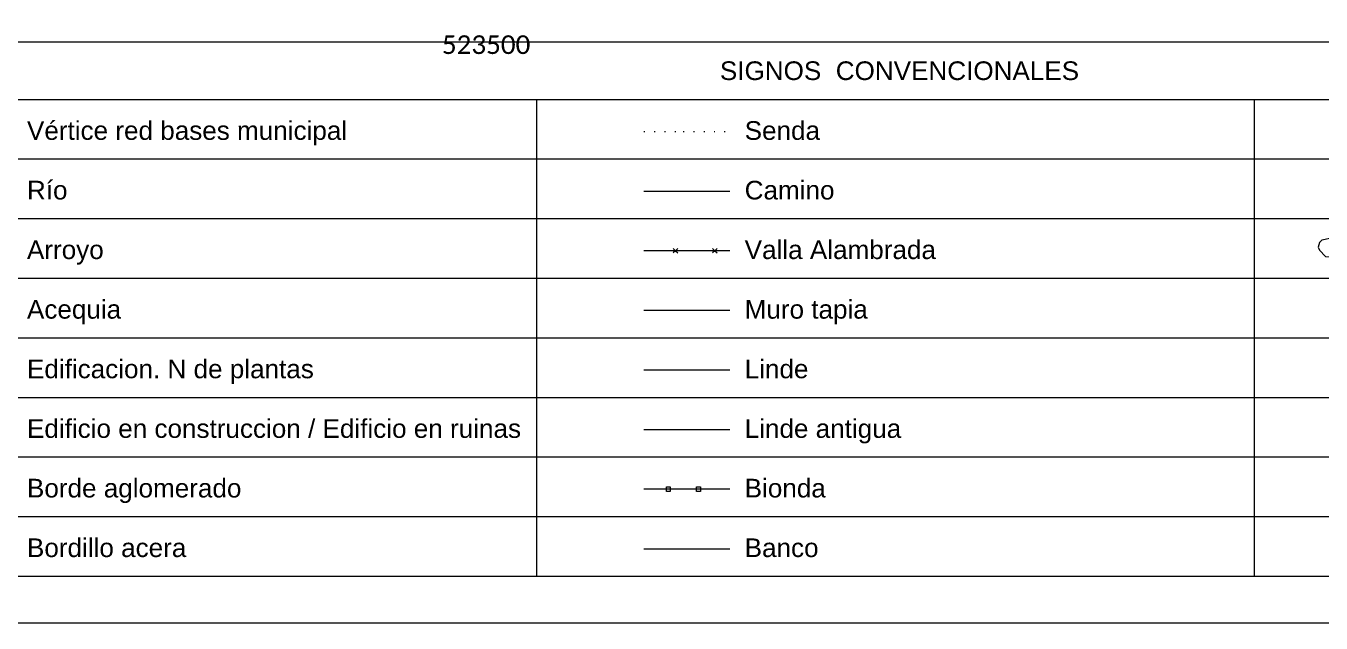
# Model space of a CAD drawing. Header units: metres. Extents: x 523256 to 524015, y 4669220 to 4669814.
# Drawn here: x 523450.7 to 523589.5, y 4669220 to 4669284 of the extents above; entities that cross this region are included whole.
import ezdxf
from ezdxf.enums import TextEntityAlignment as Align

# ---------------------------------------------------------------- set-up
doc = ezdxf.new("R2010")
doc.units = ezdxf.units.M
doc.header["$MEASUREMENT"] = 0
doc.linetypes.add('CONTINU', pattern=[0, 0])
doc.linetypes.add('SENDA', pattern=[1, 0, -1])
doc.layers.add('992006 Lineas cajetin', color=7, linetype='Continuous', lineweight=0)
doc.layers.add('993006 Textos cajetin', color=7, linetype='Continuous', lineweight=0)
doc.layers.add('993007 Textos cuadricula', color=7, linetype='Continuous')
doc.styles.add('Legend', font='calibri.ttf')
doc.styles.add('Style-Arial', font='arial.ttf')
doc.linetypes.add('MASA', pattern='A,0.0001,[130,GEOGRAMA.SHX,S=0.5,R=180,X=0,Y=0],-2.9', length=2.9001)

msp = doc.modelspace()

# ---------------------------------------------------------------- linework, layer by layer
at = {"layer": '992006 Lineas cajetin'}
for p, q in [((523736.14547, 4669276.10377), (523351.55947, 4669276.10377)), ((523505.39447, 4669276.10277), (523505.39447, 4669224.99877)), ((523582.31047, 4669276.10277), (523582.31047, 4669224.99877)), ((523736.14547, 4669269.71577), (523351.55947, 4669269.71577)), ((523736.14547, 4669263.32777), (523351.55947, 4669263.32777)), ((523736.14547, 4669256.93977), (523351.55947, 4669256.93977)), ((523736.14547, 4669250.55177), (523351.55947, 4669250.55177)), ((523736.14547, 4669244.16377), (523351.55947, 4669244.16377)), ((523736.14547, 4669237.77577), (523351.55947, 4669237.77577)), ((523736.14547, 4669231.38777), (523351.55947, 4669231.38777))]:
    msp.add_line(p, q, dxfattribs=at)
for points in [[(523256.09698, 4669814.00077), (524015.09698, 4669814.00077), (524015.09698, 4669220.0041), (523256.09698, 4669220.0041)], [(523275.09698, 4669282.31977), (524010.09698, 4669282.31977), (524010.09698, 4669225.00177), (523275.09698, 4669225.00177)]]:
    msp.add_lwpolyline(points, close=True, dxfattribs=at)
at = {"layer": '992006 Lineas cajetin', "linetype": 'SENDA', "extrusion": (0, 0, -1)}
msp.add_lwpolyline([(-523516.9201, 4669272.70257), (-523521.12632, 4669272.70257), (-523526.10955, 4669272.69402)], dxfattribs=at)
at = {"layer": '992006 Lineas cajetin', "color": 7, "linetype": 'CONTINU', "extrusion": (0, 0, -1)}
msp.add_lwpolyline([(-523516.9201, 4669266.30602), (-523526.10955, 4669266.30602)], dxfattribs=at)
at = {"layer": '992006 Lineas cajetin', "color": 3, "linetype": 'MASA', "extrusion": (0, 0, -1), "flags": 128}
msp.add_lwpolyline([(-523595.10849, 4669259.25355), (-523596.52885, 4669259.25355), (-523599.60189, 4669259.05534), (-523600.68344, 4669259.27157), (-523601.09214, 4669259.63919), (-523601.09214, 4669260.18964), (-523601.04128, 4669260.64702), (-523600.81369, 4669260.8745), (-523599.47281, 4669260.96387), (-523598.48061, 4669261.45973), (-523596.15178, 4669261.45973), (-523592.46868, 4669261.65877), (-523589.56073, 4669261.0422), (-523589.31059, 4669260.79217), (-523589.18396, 4669260.28588), (-523589.33207, 4669259.9898), (-523589.95226, 4669259.3079), (-523592.59355, 4669259.0524)], close=True, dxfattribs=at)
at = {"layer": '992006 Lineas cajetin', "color": 7, "extrusion": (0, 0, -1), "flags": 128}
for points in [[(-523526.10955, 4669259.91802), (-523516.9201, 4669259.91802)], [(-523526.10955, 4669234.36602), (-523516.9201, 4669234.36602)]]:
    msp.add_lwpolyline(points, dxfattribs=at)
at = {"layer": '992006 Lineas cajetin', "extrusion": (0, 0, -1), "flags": 128}
for points in [[(-523520.04932, 4669260.16042), (-523520.29172, 4669259.91802)], [(-523520.29172, 4669259.91802), (-523520.04932, 4669259.67562)], [(-523520.53412, 4669260.16042), (-523520.29172, 4669259.91802)], [(-523520.29172, 4669259.91802), (-523520.53412, 4669259.67562)], [(-523524.26974, 4669260.16042), (-523524.51214, 4669259.91802)], [(-523524.51214, 4669259.91802), (-523524.26974, 4669259.67562)], [(-523524.75454, 4669260.16042), (-523524.51214, 4669259.91802)], [(-523524.51214, 4669259.91802), (-523524.75454, 4669259.67562)]]:
    msp.add_lwpolyline(points, dxfattribs=at)
at = {"layer": '992006 Lineas cajetin', "color": 6, "linetype": 'CONTINU', "extrusion": (0, 0, -1)}
msp.add_lwpolyline([(-523516.9201, 4669253.53002), (-523526.10955, 4669253.53002)], dxfattribs=at)
at = {"layer": '992006 Lineas cajetin', "color": 3, "linetype": 'CONTINU', "extrusion": (0, 0, -1)}
msp.add_lwpolyline([(-523516.9201, 4669247.14202), (-523526.10955, 4669247.14202)], dxfattribs=at)
at = {"layer": '992006 Lineas cajetin', "color": 104, "linetype": 'CONTINU', "extrusion": (0, 0, -1)}
msp.add_lwpolyline([(-523516.9201, 4669240.75402), (-523526.10955, 4669240.75402)], dxfattribs=at)
at = {"layer": '992006 Lineas cajetin', "color": 7}
for points in [[(523519.33503, 4669234.60842), (523519.73903, 4669234.60842), (523519.73903, 4669234.12362), (523519.33503, 4669234.12362)], [(523522.55435, 4669234.60842), (523522.95835, 4669234.60842), (523522.95835, 4669234.12362), (523522.55435, 4669234.12362)]]:
    msp.add_lwpolyline(points, close=True, dxfattribs=at)
at = {"layer": '992006 Lineas cajetin', "color": 1, "linetype": 'CONTINU', "extrusion": (0, 0, -1)}
msp.add_lwpolyline([(-523516.9201, 4669227.97802), (-523526.10955, 4669227.97802)], dxfattribs=at)

# ---------------------------------------------------------------- texts
at = {"layer": '993006 Textos cajetin', "style": 'Style-Arial'}
for s, p in [('SIGNOS  CONVENCIONALES', (523525.05262, 4669278.20887)), ('Vértice red bases municipal', (523450.79028, 4669271.79853)), ('Senda', (523527.70828, 4669271.79853)), ('Río', (523450.79028, 4669265.41053)), ('Camino', (523527.70828, 4669265.41053)), ('Arroyo', (523450.79028, 4669259.02253)), ('Valla Alambrada', (523527.70828, 4669259.02253)), ('Acequia', (523450.79028, 4669252.63453)), ('Muro tapia', (523527.70828, 4669252.63453)), ('Edificacion. N de plantas', (523450.79028, 4669246.24653)), ('Linde', (523527.70828, 4669246.24653)), ('Edificio en construccion / Edificio en ruinas', (523450.79028, 4669239.85853)), ('Linde antigua', (523527.70828, 4669239.85853)), ('Borde aglomerado', (523450.79028, 4669233.47053)), ('Bionda', (523527.70828, 4669233.47053)), ('Bordillo acera', (523450.79028, 4669227.08253)), ('Banco', (523527.70828, 4669227.08253))]:
    msp.add_text(s, height=2, dxfattribs=at).set_placement(p)
at = {"layer": '993007 Textos cuadricula', "style": 'Legend'}
msp.add_text('523500', height=2, dxfattribs=at).set_placement((523500, 4669281), align=Align.CENTER)

doc.saveas('drawing.dxf')
